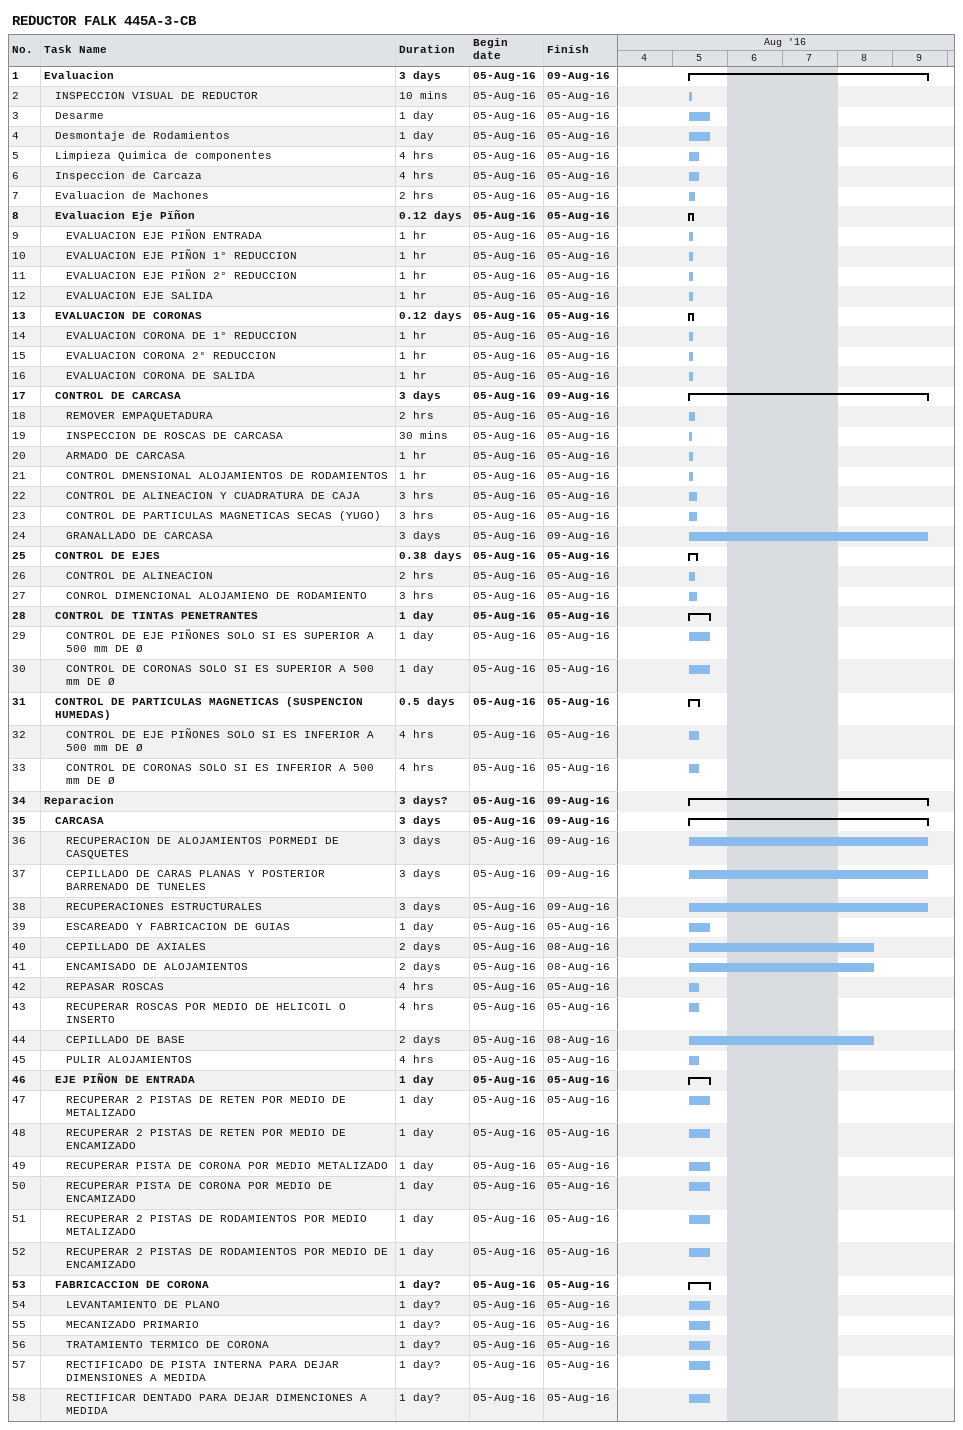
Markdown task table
REDUCTOR FALK 445A‐3‐CB

| ID | Level | Task | Duration | Start | Finish |
|---|---|---|---|---|---|
| 1 | 1 | **Evaluacion** | 3d | 2016-08-05 | 2016-08-09 |
| 2 | 2 | INSPECCION VISUAL DE REDUCTOR | 10min | 2016-08-05 | 2016-08-05 |
| 3 | 2 | Desarme | 1d | 2016-08-05 | 2016-08-05 |
| 4 | 2 | Desmontaje de Rodamientos | 1d | 2016-08-05 | 2016-08-05 |
| 5 | 2 | Limpieza Quimica de componentes | 4h | 2016-08-05 | 2016-08-05 |
| 6 | 2 | Inspeccion de Carcaza | 4h | 2016-08-05 | 2016-08-05 |
| 7 | 2 | Evaluacion de Machones | 2h | 2016-08-05 | 2016-08-05 |
| 8 | 2 | **Evaluacion Eje Pïñon** | 0.12d | 2016-08-05 | 2016-08-05 |
| 9 | 3 | EVALUACION EJE PIÑON ENTRADA | 1h | 2016-08-05 | 2016-08-05 |
| 10 | 3 | EVALUACION EJE PIÑON 1° REDUCCION | 1h | 2016-08-05 | 2016-08-05 |
| 11 | 3 | EVALUACION EJE PIÑON 2° REDUCCION | 1h | 2016-08-05 | 2016-08-05 |
| 12 | 3 | EVALUACION EJE SALIDA | 1h | 2016-08-05 | 2016-08-05 |
| 13 | 2 | **EVALUACION DE CORONAS** | 0.12d | 2016-08-05 | 2016-08-05 |
| 14 | 3 | EVALUACION CORONA DE 1° REDUCCION | 1h | 2016-08-05 | 2016-08-05 |
| 15 | 3 | EVALUACION CORONA 2° REDUCCION | 1h | 2016-08-05 | 2016-08-05 |
| 16 | 3 | EVALUACION CORONA DE SALIDA | 1h | 2016-08-05 | 2016-08-05 |
| 17 | 2 | **CONTROL DE CARCASA** | 3d | 2016-08-05 | 2016-08-09 |
| 18 | 3 | REMOVER EMPAQUETADURA | 2h | 2016-08-05 | 2016-08-05 |
| 19 | 3 | INSPECCION DE ROSCAS DE CARCASA | 30min | 2016-08-05 | 2016-08-05 |
| 20 | 3 | ARMADO DE CARCASA | 1h | 2016-08-05 | 2016-08-05 |
| 21 | 3 | CONTROL DMENSIONAL ALOJAMIENTOS DE RODAMIENTOS | 1h | 2016-08-05 | 2016-08-05 |
| 22 | 3 | CONTROL DE ALINEACION Y CUADRATURA DE CAJA | 3h | 2016-08-05 | 2016-08-05 |
| 23 | 3 | CONTROL DE PARTICULAS MAGNETICAS SECAS (YUGO) | 3h | 2016-08-05 | 2016-08-05 |
| 24 | 3 | GRANALLADO DE CARCASA | 3d | 2016-08-05 | 2016-08-09 |
| 25 | 2 | **CONTROL DE EJES** | 0.38d | 2016-08-05 | 2016-08-05 |
| 26 | 3 | CONTROL DE ALINEACION | 2h | 2016-08-05 | 2016-08-05 |
| 27 | 3 | CONROL DIMENCIONAL ALOJAMIENO DE RODAMIENTO | 3h | 2016-08-05 | 2016-08-05 |
| 28 | 2 | **CONTROL DE TINTAS PENETRANTES** | 1d | 2016-08-05 | 2016-08-05 |
| 29 | 3 | CONTROL DE EJE PIÑONES SOLO SI ES SUPERIOR A 500 mm DE Ø | 1d | 2016-08-05 | 2016-08-05 |
| 30 | 3 | CONTROL DE CORONAS SOLO SI ES SUPERIOR A 500 mm DE Ø | 1d | 2016-08-05 | 2016-08-05 |
| 31 | 2 | **CONTROL DE PARTICULAS MAGNETICAS (SUSPENCION HUMEDAS)** | 0.5d | 2016-08-05 | 2016-08-05 |
| 32 | 3 | CONTROL DE EJE PIÑONES SOLO SI ES INFERIOR A 500 mm DE Ø | 4h | 2016-08-05 | 2016-08-05 |
| 33 | 3 | CONTROL DE CORONAS SOLO SI ES INFERIOR A 500 mm DE Ø | 4h | 2016-08-05 | 2016-08-05 |
| 34 | 1 | **Reparacion** | 3d? | 2016-08-05 | 2016-08-09 |
| 35 | 2 | **CARCASA** | 3d | 2016-08-05 | 2016-08-09 |
| 36 | 3 | RECUPERACION DE ALOJAMIENTOS PORMEDI DE CASQUETES | 3d | 2016-08-05 | 2016-08-09 |
| 37 | 3 | CEPILLADO DE CARAS PLANAS Y POSTERIOR BARRENADO DE TUNELES | 3d | 2016-08-05 | 2016-08-09 |
| 38 | 3 | RECUPERACIONES ESTRUCTURALES | 3d | 2016-08-05 | 2016-08-09 |
| 39 | 3 | ESCAREADO Y FABRICACION DE GUIAS | 1d | 2016-08-05 | 2016-08-05 |
| 40 | 3 | CEPILLADO DE AXIALES | 2d | 2016-08-05 | 2016-08-08 |
| 41 | 3 | ENCAMISADO DE ALOJAMIENTOS | 2d | 2016-08-05 | 2016-08-08 |
| 42 | 3 | REPASAR ROSCAS | 4h | 2016-08-05 | 2016-08-05 |
| 43 | 3 | RECUPERAR ROSCAS POR MEDIO DE HELICOIL O INSERTO | 4h | 2016-08-05 | 2016-08-05 |
| 44 | 3 | CEPILLADO DE BASE | 2d | 2016-08-05 | 2016-08-08 |
| 45 | 3 | PULIR ALOJAMIENTOS | 4h | 2016-08-05 | 2016-08-05 |
| 46 | 2 | **EJE PIÑON DE ENTRADA** | 1d | 2016-08-05 | 2016-08-05 |
| 47 | 3 | RECUPERAR 2 PISTAS DE RETEN POR MEDIO DE METALIZADO | 1d | 2016-08-05 | 2016-08-05 |
| 48 | 3 | RECUPERAR 2 PISTAS DE RETEN POR MEDIO DE ENCAMIZADO | 1d | 2016-08-05 | 2016-08-05 |
| 49 | 3 | RECUPERAR PISTA DE CORONA POR MEDIO METALIZADO | 1d | 2016-08-05 | 2016-08-05 |
| 50 | 3 | RECUPERAR PISTA DE CORONA POR MEDIO DE ENCAMIZADO | 1d | 2016-08-05 | 2016-08-05 |
| 51 | 3 | RECUPERAR 2 PISTAS DE RODAMIENTOS POR MEDIO METALIZADO | 1d | 2016-08-05 | 2016-08-05 |
| 52 | 3 | RECUPERAR 2 PISTAS DE RODAMIENTOS POR MEDIO DE ENCAMIZADO | 1d | 2016-08-05 | 2016-08-05 |
| 53 | 2 | **FABRICACCION DE CORONA** | 1d? | 2016-08-05 | 2016-08-05 |
| 54 | 3 | LEVANTAMIENTO DE PLANO | 1d? | 2016-08-05 | 2016-08-05 |
| 55 | 3 | MECANIZADO PRIMARIO | 1d? | 2016-08-05 | 2016-08-05 |
| 56 | 3 | TRATAMIENTO TERMICO DE CORONA | 1d? | 2016-08-05 | 2016-08-05 |
| 57 | 3 | RECTIFICADO DE PISTA INTERNA PARA DEJAR DIMENSIONES A MEDIDA | 1d? | 2016-08-05 | 2016-08-05 |
| 58 | 3 | RECTIFICAR DENTADO PARA DEJAR DIMENCIONES A MEDIDA | 1d? | 2016-08-05 | 2016-08-05 |
